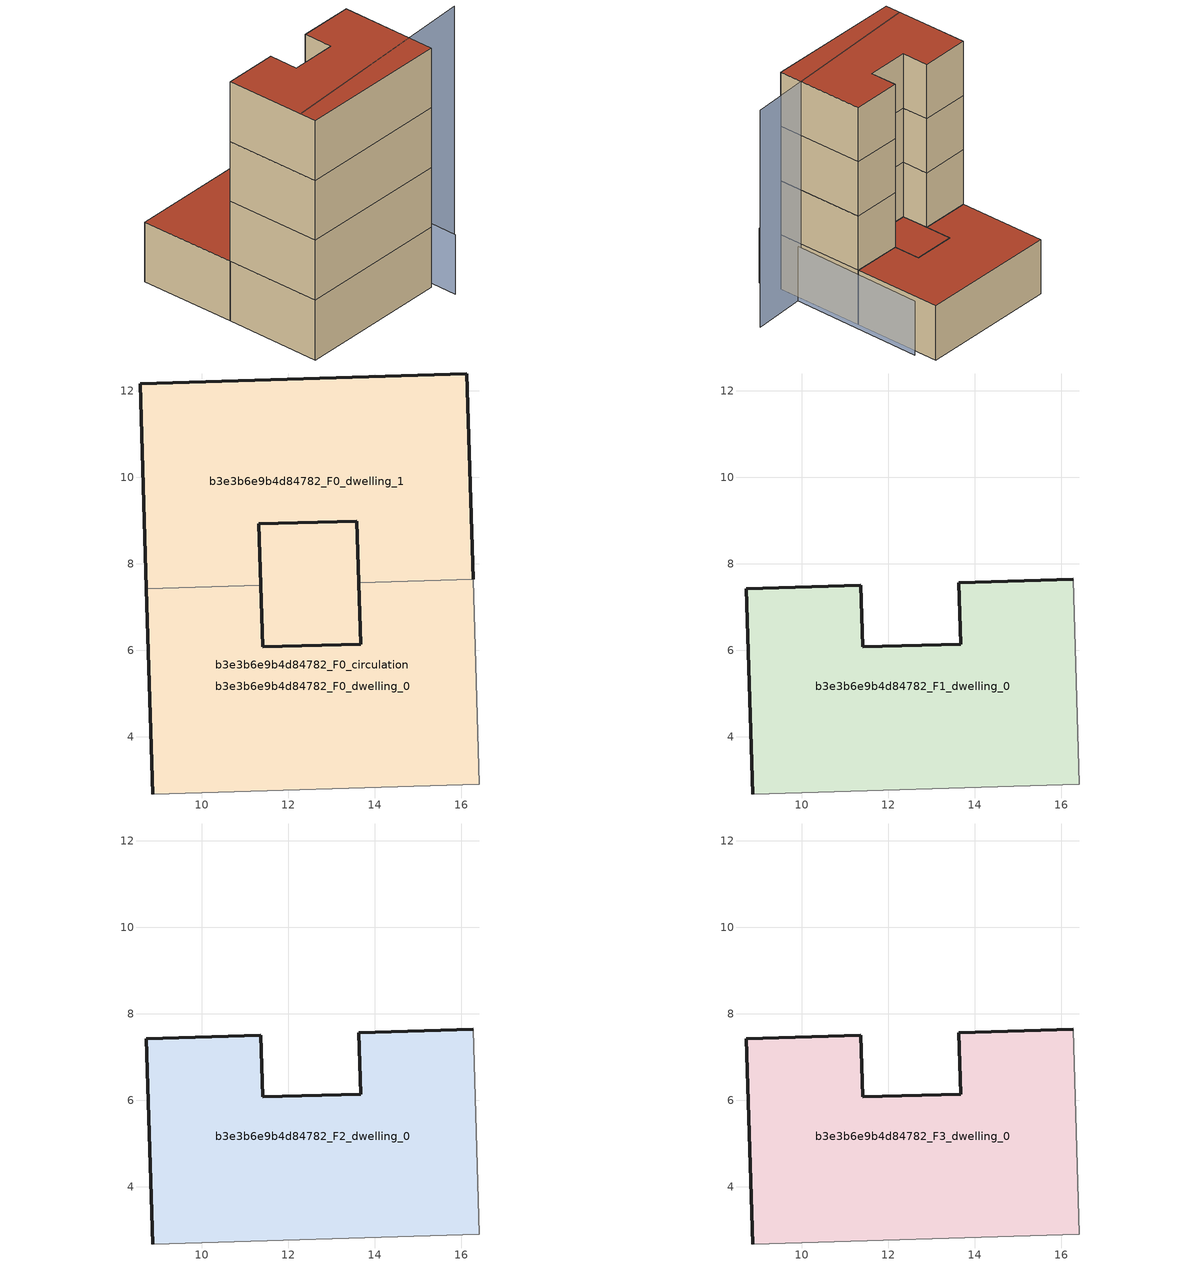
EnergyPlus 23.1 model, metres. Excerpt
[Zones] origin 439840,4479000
b3e3b6e9b4d84782_F0_dwelling_0
 floor ground (EU_floor_Construction): 16.27,7.65 16.42,2.9 8.86,2.68 8.72,7.42 11.36,7.5 11.41,6.08 13.67,6.14 13.63,7.57 z0; 13.59,8.99 13.63,7.57 13.67,6.14 11.41,6.08 11.36,7.5 11.32,8.92 z0
 wall outside (EU_wall_Construction): 13.63,7.57 13.67,6.14 11.41,6.08 11.36,7.5 / 8.72,7.42 8.86,2.68 z0:3
 wall adiabatic (EU_wall_Construction): 8.86,2.68 16.42,2.9 16.27,7.65 z0:3
 wall to b3e3b6e9b4d84782_F0_dwelling_1 (EU_wall_Construction): 16.27,7.65 13.63,7.57 / 11.36,7.5 8.72,7.42 z0:3
 roof outside (EU_floor_Construction): 13.67,6.14 13.63,7.57 13.59,8.99 11.32,8.92 11.36,7.5 11.41,6.08 z3
b3e3b6e9b4d84782_F0_dwelling_1
 floor ground (EU_floor_Construction): 13.59,8.99 13.63,7.57 13.67,6.14 11.41,6.08 11.36,7.5 11.32,8.92 z0; 16.13,12.39 16.27,7.65 13.63,7.57 13.59,8.99 11.32,8.92 11.36,7.5 8.72,7.42 8.58,12.16 z0
 wall outside (EU_wall_Construction): 11.36,7.5 11.32,8.92 13.59,8.99 13.63,7.57 / 16.27,7.65 16.13,12.39 8.58,12.16 8.72,7.42 z0:3
 roof outside (EU_roof_Construction): 16.27,7.65 16.13,12.39 8.58,12.16 8.72,7.42 11.36,7.5 11.32,8.92 13.59,8.99 13.63,7.57 z3; 13.67,6.14 13.63,7.57 13.59,8.99 11.32,8.92 11.36,7.5 11.41,6.08 z3
b3e3b6e9b4d84782_F0_circulation
 floor ground (EU_floor_Construction): 16.27,7.65 16.42,2.9 8.86,2.68 8.72,7.42 11.36,7.5 11.41,6.08 13.67,6.14 13.63,7.57 z0; 13.59,8.99 13.63,7.57 13.67,6.14 11.41,6.08 11.36,7.5 11.32,8.92 z0; 16.13,12.39 16.27,7.65 13.63,7.57 13.59,8.99 11.32,8.92 11.36,7.5 8.72,7.42 8.58,12.16 z0
 wall outside (EU_wall_Construction): 13.59,8.99 11.32,8.92 11.41,6.08 13.67,6.14 13.59,8.99 z0:3
 roof outside (EU_roof_Construction): 13.67,6.14 13.63,7.57 13.59,8.99 11.32,8.92 11.36,7.5 11.41,6.08 z3; 16.42,2.9 16.27,7.65 13.63,7.57 13.67,6.14 11.41,6.08 11.36,7.5 8.72,7.42 8.86,2.68 z3; 16.27,7.65 16.13,12.39 8.58,12.16 8.72,7.42 11.36,7.5 11.32,8.92 13.59,8.99 13.63,7.57 z3
b3e3b6e9b4d84782_F1_dwelling_0
 floor to b3e3b6e9b4d84782_F0_dwelling_0 (EU_floor_Construction): 16.27,7.65 16.42,2.9 8.86,2.68 8.72,7.42 11.36,7.5 11.41,6.08 13.67,6.14 13.63,7.57 z3
 wall outside (EU_wall_Construction): 16.27,7.65 13.63,7.57 13.67,6.14 11.41,6.08 11.36,7.5 8.72,7.42 8.86,2.68 z3:6
 wall adiabatic (EU_wall_Construction): 8.86,2.68 16.42,2.9 16.27,7.65 z3:6
b3e3b6e9b4d84782_F2_dwelling_0
 floor to b3e3b6e9b4d84782_F1_dwelling_0 (EU_floor_Construction): 16.27,7.65 16.42,2.9 8.86,2.68 8.72,7.42 11.36,7.5 11.41,6.08 13.67,6.14 13.63,7.57 z6
 wall outside (EU_wall_Construction): 16.27,7.65 13.63,7.57 13.67,6.14 11.41,6.08 11.36,7.5 8.72,7.42 8.86,2.68 z6:9
 wall adiabatic (EU_wall_Construction): 8.86,2.68 16.42,2.9 16.27,7.65 z6:9
b3e3b6e9b4d84782_F3_dwelling_0
 floor to b3e3b6e9b4d84782_F2_dwelling_0 (EU_floor_Construction): 16.27,7.65 16.42,2.9 8.86,2.68 8.72,7.42 11.36,7.5 11.41,6.08 13.67,6.14 13.63,7.57 z9
 wall outside (EU_wall_Construction): 16.27,7.65 13.63,7.57 13.67,6.14 11.41,6.08 11.36,7.5 8.72,7.42 8.86,2.68 z9:12
 wall adiabatic (EU_wall_Construction): 8.86,2.68 16.42,2.9 16.27,7.65 z9:12
 roof outside (EU_roof_Construction): 16.42,2.9 16.27,7.65 13.63,7.57 13.67,6.14 11.41,6.08 11.36,7.5 8.72,7.42 8.86,2.68 z12
shading: 8.92,3.52 19.53,4.41 z0:12; 16.68,1.77 16.49,11.39 z0:3
[Building]
EU S2 Campaign: North Axis=0; Terrain=City; Solar Distribution=FullExterior
[Site:Location]
Madrid: Latitude=40.5; Longitude=-3.5; Time Zone=1; Elevation=609
[SizingPeriod:WeatherFileDays]
AnnualSizingPeriod: Begin Month=1; Begin Day of Month=1; End Month=12; End Day of Month=31; Day of Week for Start Day=Monday; Use Weather File Daylight Saving Period=No; Use Weather File Rain and Snow Indicators=No
[MATERIAL]
EU_InternalMass_Material: Roughness=MediumRough; Thickness=0.1; Conductivity=1; Density=1800; Specific Heat=900; Thermal Absorptance=0.9; Solar Absorptance=0.7; Visible Absorptance=0.7
[MATERIAL:NOMASS] Roughness=MediumRough; Thermal Absorptance=0.9; Solar Absorptance=0.7; Visible Absorptance=0.7
Name | Thermal Resistance
EU_wall_NoMass | 1.60022
EU_roof_NoMass | 1.57597
EU_floor_NoMass | 0.470652
[CONSTRUCTION]
EU_wall_Construction: EU_wall_NoMass
EU_roof_Construction: EU_roof_NoMass
EU_floor_Construction: EU_floor_NoMass
EU_InternalMass_Construction: EU_InternalMass_Material
[ZONE] Type=1; Multiplier=1; Ceiling Height=autocalculate; Floor Area=autocalculate; Part of Total Floor Area=Yes
Name | Volume
b3e3b6e9b4d84782_F0_dwelling_0 | 117.261
b3e3b6e9b4d84782_F1_dwelling_0 | 97.8966
b3e3b6e9b4d84782_F2_dwelling_0; b3e3b6e9b4d84782_F3_dwelling_0 | 97.8959
b3e3b6e9b4d84782_F0_dwelling_1 | 117.258
b3e3b6e9b4d84782_F0_circulation | 215.156
[INTERNALMASS] Construction=EU_InternalMass_Construction
Name | Zone or ZoneList | Surface Area
b3e3b6e9b4d84782_F0_dwelling_0_EU_InternalMass | b3e3b6e9b4d84782_F0_dwelling_0 | 32.6321
b3e3b6e9b4d84782_F0_dwelling_1_EU_InternalMass | b3e3b6e9b4d84782_F0_dwelling_1 | 32.6321
b3e3b6e9b4d84782_F1_dwelling_0_EU_InternalMass | b3e3b6e9b4d84782_F1_dwelling_0 | 71.7227
b3e3b6e9b4d84782_F2_dwelling_0_EU_InternalMass | b3e3b6e9b4d84782_F2_dwelling_0 | 71.7227
b3e3b6e9b4d84782_F3_dwelling_0_EU_InternalMass | b3e3b6e9b4d84782_F3_dwelling_0 | 71.7227
[OTHEREQUIPMENT] Fuel Type=Electricity; Design Level Calculation Method=Watts/Area; Power per Zone Floor Area=1; Fraction Latent=0; Fraction Radiant=0; Fraction Lost=0; Carbon Dioxide Generation Rate=0; EndUse Subcategory=EU_Step8_InternalGains
Name | Zone or ZoneList or Space or SpaceList | Schedule
EU_Step8_InternalGain_b3e3b6e9b4d84782_F0_dwelling_0_f000 | b3e3b6e9b4d84782_F0_dwelling_0 | EU_Step8_GainSchedule_b3e3b6e9b4d84782_F0_dwelling_0_f000
EU_Step8_InternalGain_b3e3b6e9b4d84782_F0_dwelling_1_f000 | b3e3b6e9b4d84782_F0_dwelling_1 | EU_Step8_GainSchedule_b3e3b6e9b4d84782_F0_dwelling_1_f000
EU_Step8_InternalGain_b3e3b6e9b4d84782_F1_dwelling_0_f000 | b3e3b6e9b4d84782_F1_dwelling_0 | EU_Step8_GainSchedule_b3e3b6e9b4d84782_F1_dwelling_0_f000
EU_Step8_InternalGain_b3e3b6e9b4d84782_F2_dwelling_0_f000 | b3e3b6e9b4d84782_F2_dwelling_0 | EU_Step8_GainSchedule_b3e3b6e9b4d84782_F2_dwelling_0_f000
EU_Step8_InternalGain_b3e3b6e9b4d84782_F3_dwelling_0_f000 | b3e3b6e9b4d84782_F3_dwelling_0 | EU_Step8_GainSchedule_b3e3b6e9b4d84782_F3_dwelling_0_f000
[ZONEINFILTRATION:DESIGNFLOWRATE]
EU_Circulation_Infiltration_b3e3b6e9b4d84782_F0_circulation: Zone or ZoneList or Space or SpaceList=b3e3b6e9b4d84782_F0_circulation; Schedule=EU_AlwaysOn; Design Flow Rate Calculation Method=Flow/Area; Flow Rate per Floor Area=0.0005; Constant Term Coefficient=1; Temperature Term Coefficient=0; Velocity Term Coefficient=0; Velocity Squared Term Coefficient=0
[ZONEVENTILATION:DESIGNFLOWRATE] Schedule=EU_AlwaysOn; Design Flow Rate Calculation Method=AirChanges/Hour; Air Changes per Hour=0.480704; Ventilation Type=Natural; Fan Pressure Rise=0; Fan Total Efficiency=1; Constant Term Coefficient=1; Temperature Term Coefficient=0; Velocity Term Coefficient=0; Velocity Squared Term Coefficient=0; Minimum Indoor Temperature=-100; Maximum Indoor Temperature=100; Delta Temperature=-100; Minimum Outdoor Temperature=-100; Maximum Outdoor Temperature=100; Maximum Wind Speed=40
Name | Zone or ZoneList or Space or SpaceList
EU_ConstantAir_b3e3b6e9b4d84782_F0_dwelling_0 | b3e3b6e9b4d84782_F0_dwelling_0
EU_ConstantAir_b3e3b6e9b4d84782_F0_dwelling_1 | b3e3b6e9b4d84782_F0_dwelling_1
EU_ConstantAir_b3e3b6e9b4d84782_F1_dwelling_0 | b3e3b6e9b4d84782_F1_dwelling_0
EU_ConstantAir_b3e3b6e9b4d84782_F2_dwelling_0 | b3e3b6e9b4d84782_F2_dwelling_0
EU_ConstantAir_b3e3b6e9b4d84782_F3_dwelling_0 | b3e3b6e9b4d84782_F3_dwelling_0
[HVACTEMPLATE:THERMOSTAT] Constant Heating Setpoint=20; Constant Cooling Setpoint=50
EU_HeatOnly_b3e3b6e9b4d84782_F0_dwelling_0; EU_HeatOnly_b3e3b6e9b4d84782_F0_dwelling_1; EU_HeatOnly_b3e3b6e9b4d84782_F1_dwelling_0; EU_HeatOnly_b3e3b6e9b4d84782_F2_dwelling_0; EU_HeatOnly_b3e3b6e9b4d84782_F3_dwelling_0
[HVACTEMPLATE:ZONE:IDEALLOADSAIRSYSTEM] System Availability Schedule=EU_AlwaysOn; Maximum Heating Supply Air Temperature=50; Minimum Cooling Supply Air Temperature=13; Maximum Heating Supply Air Humidity Ratio=0.0156; Minimum Cooling Supply Air Humidity Ratio=0.0077; Heating Limit=NoLimit; Cooling Limit=NoLimit; Heating Availability Schedule=EU_AlwaysOn; Cooling Availability Schedule=EU_CoolingOff; Dehumidification Control Type=ConstantSensibleHeatRatio; Cooling Sensible Heat Ratio=0.7; Dehumidification Setpoint=60; Humidification Control Type=None; Humidification Setpoint=30; Outdoor Air Method=None; Outdoor Air Flow Rate per Person=0.00944; Outdoor Air Flow Rate per Zone Floor Area=0; Outdoor Air Flow Rate per Zone=0; Demand Controlled Ventilation Type=None; Outdoor Air Economizer Type=NoEconomizer; Heat Recovery Type=None; Sensible Heat Recovery Effectiveness=0.7; Latent Heat Recovery Effectiveness=0.65
Name | Template Thermostat
b3e3b6e9b4d84782_F0_dwelling_0 | EU_HeatOnly_b3e3b6e9b4d84782_F0_dwelling_0
b3e3b6e9b4d84782_F0_dwelling_1 | EU_HeatOnly_b3e3b6e9b4d84782_F0_dwelling_1
b3e3b6e9b4d84782_F1_dwelling_0 | EU_HeatOnly_b3e3b6e9b4d84782_F1_dwelling_0
b3e3b6e9b4d84782_F2_dwelling_0 | EU_HeatOnly_b3e3b6e9b4d84782_F2_dwelling_0
b3e3b6e9b4d84782_F3_dwelling_0 | EU_HeatOnly_b3e3b6e9b4d84782_F3_dwelling_0
[SIZING:ZONE] Zone Cooling Design Supply Air Temperature Input Method=SupplyAirTemperature; Zone Cooling Design Supply Air Temperature=13; Zone Heating Design Supply Air Temperature Input Method=SupplyAirTemperature; Zone Heating Design Supply Air Temperature=50; Zone Cooling Design Supply Air Humidity Ratio=0.008; Zone Heating Design Supply Air Humidity Ratio=0.008; Cooling Design Air Flow Method=DesignDay; Cooling Design Air Flow Rate=0; Cooling Minimum Air Flow per Zone Floor Area=0.000762; Cooling Minimum Air Flow=0; Cooling Minimum Air Flow Fraction=0.2; Heating Design Air Flow Method=DesignDay; Heating Design Air Flow Rate=0; Heating Maximum Air Flow per Zone Floor Area=0.002032; Heating Maximum Air Flow=0.141576; Heating Maximum Air Flow Fraction=0.3; Account for Dedicated Outdoor Air System=No; Dedicated Outdoor Air System Control Strategy=NeutralSupplyAir; Dedicated Outdoor Air Low Setpoint Temperature for Design=autosize; Dedicated Outdoor Air High Setpoint Temperature for Design=autosize; Zone Load Sizing Method=Sensible Load Only No Latent Load; Zone Latent Cooling Design Supply Air Humidity Ratio Input Method=HumidityRatioDifference; Zone Cooling Design Supply Air Humidity Ratio Difference=0.005; Zone Latent Heating Design Supply Air Humidity Ratio Input Method=HumidityRatioDifference; Zone Humidification Design Supply Air Humidity Ratio Difference=0.005
b3e3b6e9b4d84782_F0_dwelling_0; b3e3b6e9b4d84782_F0_dwelling_1; b3e3b6e9b4d84782_F1_dwelling_0; b3e3b6e9b4d84782_F2_dwelling_0; b3e3b6e9b4d84782_F3_dwelling_0
[SCHEDULE:CONSTANT]
Name | Hourly Value
EU_AlwaysOn | 1
EU_CoolingOff | 0
[SCHEDULE:FILE] Column Number=1; Rows to Skip at Top=0; Number of Hours of Data=8760; Column Separator=Comma; Interpolate to Timestep=No; Minutes per Item=60; Adjust Schedule for Daylight Savings=Yes
Name | File
EU_Step8_GainSchedule_b3e3b6e9b4d84782_F0_dwelling_0_f000 | ../../schedules/b3e3b6e9b4d84782/b3e3b6e9b4d84782_F0_dwelling_0_f000_gain.csv
EU_Step8_GainSchedule_b3e3b6e9b4d84782_F0_dwelling_1_f000 | ../../schedules/b3e3b6e9b4d84782/b3e3b6e9b4d84782_F0_dwelling_1_f000_gain.csv
EU_Step8_GainSchedule_b3e3b6e9b4d84782_F1_dwelling_0_f000 | ../../schedules/b3e3b6e9b4d84782/b3e3b6e9b4d84782_F1_dwelling_0_f000_gain.csv
EU_Step8_GainSchedule_b3e3b6e9b4d84782_F2_dwelling_0_f000 | ../../schedules/b3e3b6e9b4d84782/b3e3b6e9b4d84782_F2_dwelling_0_f000_gain.csv
EU_Step8_GainSchedule_b3e3b6e9b4d84782_F3_dwelling_0_f000 | ../../schedules/b3e3b6e9b4d84782/b3e3b6e9b4d84782_F3_dwelling_0_f000_gain.csv
